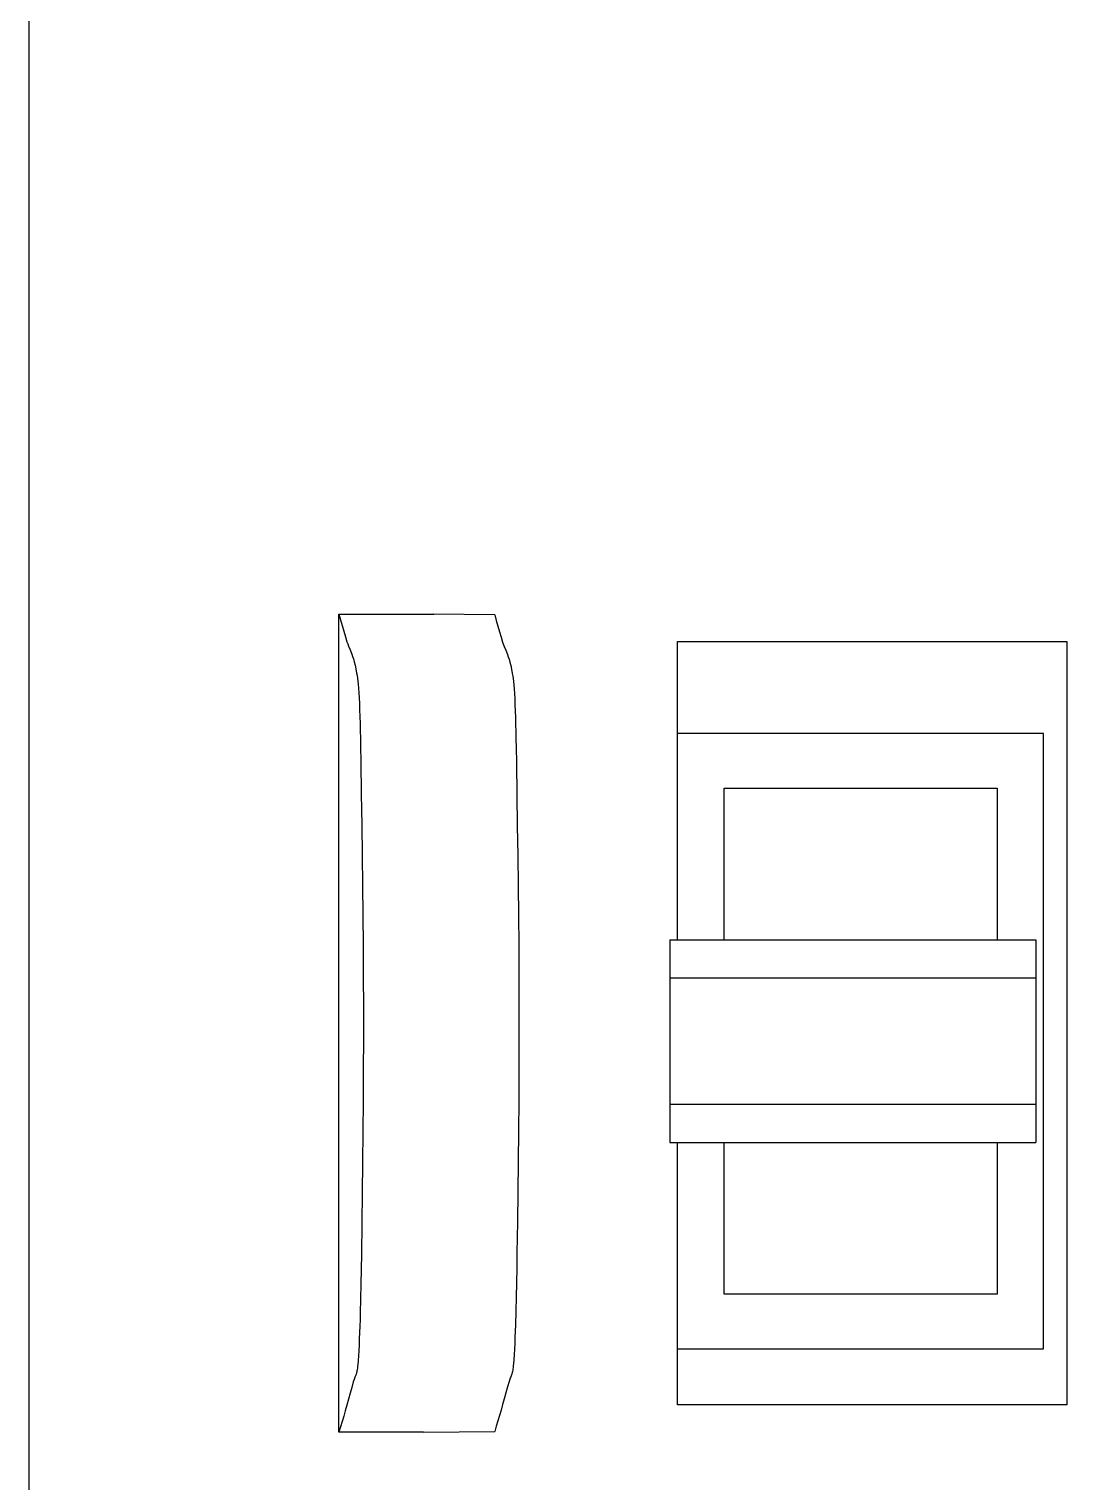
# Model space of a CAD drawing. Extents: x 430 to 1632, y -19 to 271.
# Drawn here: x 1216 to 1229.32, y 150.53 to 169.19 of the extents above; entities that cross this region are included whole.
import ezdxf

# ---------------------------------------------------------------- set-up
doc = ezdxf.new("R2010")
doc.units = 0
doc.header["$LTSCALE"] = 5
doc.header["$MEASUREMENT"] = 0
doc.layers.get('0').update_dxf_attribs({"linetype": 'CONTINUOUS'})

msp = doc.modelspace()

# ---------------------------------------------------------------- linework, layer by layer
at = {"linetype": 'Continuous'}
for p, q in [((1215.996, 143.852), (1215.996, 270.852)), ((1219.971, 151.172), (1219.971, 161.672)), ((1219.971, 161.672), (1221.193, 161.672)), ((1221.974, 161.665), (1221.193, 161.672)), ((1224.321, 157.492), (1224.321, 161.322)), ((1224.321, 161.322), (1229.321, 161.322)), ((1229.321, 161.322), (1229.321, 151.522)), ((1229.021, 160.142), (1224.321, 160.142)), ((1229.021, 152.242), (1229.021, 160.142)), ((1220.254, 159.775), (1220.261, 159.365)), ((1222.252, 159.762), (1222.258, 159.354)), ((1224.918, 157.492), (1224.918, 159.442)), ((1224.918, 159.442), (1228.424, 159.442)), ((1228.424, 159.442), (1228.424, 157.492)), ((1224.221, 157.492), (1224.221, 154.892)), ((1224.221, 157.492), (1228.921, 157.492)), ((1228.921, 157.492), (1228.921, 154.892)), ((1224.221, 157.003), (1228.921, 157.003)), ((1224.221, 155.383), (1228.921, 155.383)), ((1224.221, 154.892), (1228.921, 154.892)), ((1224.321, 151.522), (1224.321, 154.892)), ((1224.918, 152.942), (1224.918, 154.892)), ((1228.424, 154.892), (1228.424, 152.942)), ((1228.424, 152.942), (1224.918, 152.942)), ((1224.321, 152.242), (1229.021, 152.242)), ((1229.321, 151.522), (1224.321, 151.522)), ((1221.058, 151.172), (1219.971, 151.172)), ((1221.058, 151.172), (1221.974, 151.181))]:
    msp.add_line(p, q, dxfattribs=at)
at = {"color": 7, "linetype": 'Continuous'}
msp.add_line((1215.996, -17.648), (1215.996, 269.352), dxfattribs=at)
at = {"linetype": 'Continuous'}
for points in [[(1219.974, 161.672), (1219.995, 161.601), (1220.015, 161.527), (1220.036, 161.454), (1220.057, 161.384), (1220.077, 161.32), (1220.088, 161.291), (1220.098, 161.264), (1220.119, 161.214), (1220.14, 161.161), (1220.15, 161.131), (1220.16, 161.099), (1220.171, 161.062), (1220.181, 161.02), (1220.191, 160.971), (1220.201, 160.916), (1220.207, 160.886), (1220.212, 160.852), (1220.217, 160.815), (1220.221, 160.773), (1220.226, 160.723), (1220.23, 160.665), (1220.233, 160.599), (1220.237, 160.526), (1220.24, 160.446), (1220.242, 160.361), (1220.245, 160.271), (1220.247, 160.177), (1220.249, 160.08), (1220.251, 159.98), (1220.254, 159.775)], [(1221.974, 161.665), (1221.994, 161.594), (1222.015, 161.52), (1222.035, 161.447), (1222.056, 161.378), (1222.076, 161.315), (1222.097, 161.26), (1222.118, 161.21), (1222.138, 161.157), (1222.149, 161.127), (1222.159, 161.094), (1222.169, 161.057), (1222.179, 161.014), (1222.19, 160.966), (1222.2, 160.91), (1222.205, 160.879), (1222.21, 160.846), (1222.215, 160.808), (1222.219, 160.764), (1222.224, 160.713), (1222.228, 160.654), (1222.231, 160.587), (1222.234, 160.513), (1222.237, 160.433), (1222.24, 160.348), (1222.242, 160.258), (1222.245, 160.163), (1222.247, 160.066), (1222.249, 159.966), (1222.252, 159.762)], [(1220.261, 159.365), (1220.267, 158.967), (1220.272, 158.577), (1220.277, 158.192), (1220.281, 157.808), (1220.284, 157.421), (1220.287, 157.028), (1220.288, 156.629), (1220.288, 156.226), (1220.287, 155.823), (1220.285, 155.423), (1220.281, 155.027), (1220.277, 154.635), (1220.273, 154.243), (1220.268, 153.851), (1220.263, 153.458), (1220.26, 153.264), (1220.256, 153.072), (1220.252, 152.886), (1220.248, 152.705), (1220.245, 152.618), (1220.242, 152.533), (1220.239, 152.45), (1220.236, 152.369), (1220.232, 152.292), (1220.229, 152.219), (1220.225, 152.152), (1220.22, 152.091), (1220.216, 152.038), (1220.213, 152.014), (1220.211, 151.993), (1220.209, 151.974), (1220.206, 151.958), (1220.204, 151.945), (1220.201, 151.934), (1220.196, 151.917), (1220.191, 151.904), (1220.18, 151.878), (1220.17, 151.849), (1220.159, 151.817), (1220.139, 151.747), (1220.118, 151.672), (1220.098, 151.595), (1220.077, 151.52), (1220.056, 151.448), (1220.036, 151.378)], [(1222.258, 159.354), (1222.264, 158.958), (1222.269, 158.57), (1222.274, 158.187), (1222.278, 157.805), (1222.282, 157.42), (1222.284, 157.029), (1222.285, 156.631), (1222.285, 156.23), (1222.284, 155.829), (1222.282, 155.431), (1222.279, 155.037), (1222.275, 154.647), (1222.27, 154.257), (1222.265, 153.867), (1222.26, 153.476), (1222.257, 153.282), (1222.254, 153.091), (1222.25, 152.905), (1222.246, 152.725), (1222.24, 152.552), (1222.237, 152.469), (1222.234, 152.388), (1222.231, 152.31), (1222.227, 152.236), (1222.223, 152.168), (1222.219, 152.106), (1222.214, 152.051), (1222.212, 152.026), (1222.21, 152.004), (1222.207, 151.984), (1222.205, 151.967), (1222.202, 151.952), (1222.2, 151.94), (1222.195, 151.921), (1222.189, 151.908), (1222.179, 151.882), (1222.169, 151.853), (1222.158, 151.822), (1222.138, 151.753), (1222.117, 151.678), (1222.097, 151.602), (1222.076, 151.527), (1222.056, 151.455), (1222.035, 151.385), (1222.015, 151.317), (1221.994, 151.249), (1221.974, 151.181)], [(1220.036, 151.378), (1219.994, 151.241), (1219.974, 151.172)]]:
    msp.add_lwpolyline(points, dxfattribs=at)

doc.saveas('drawing.dxf')
